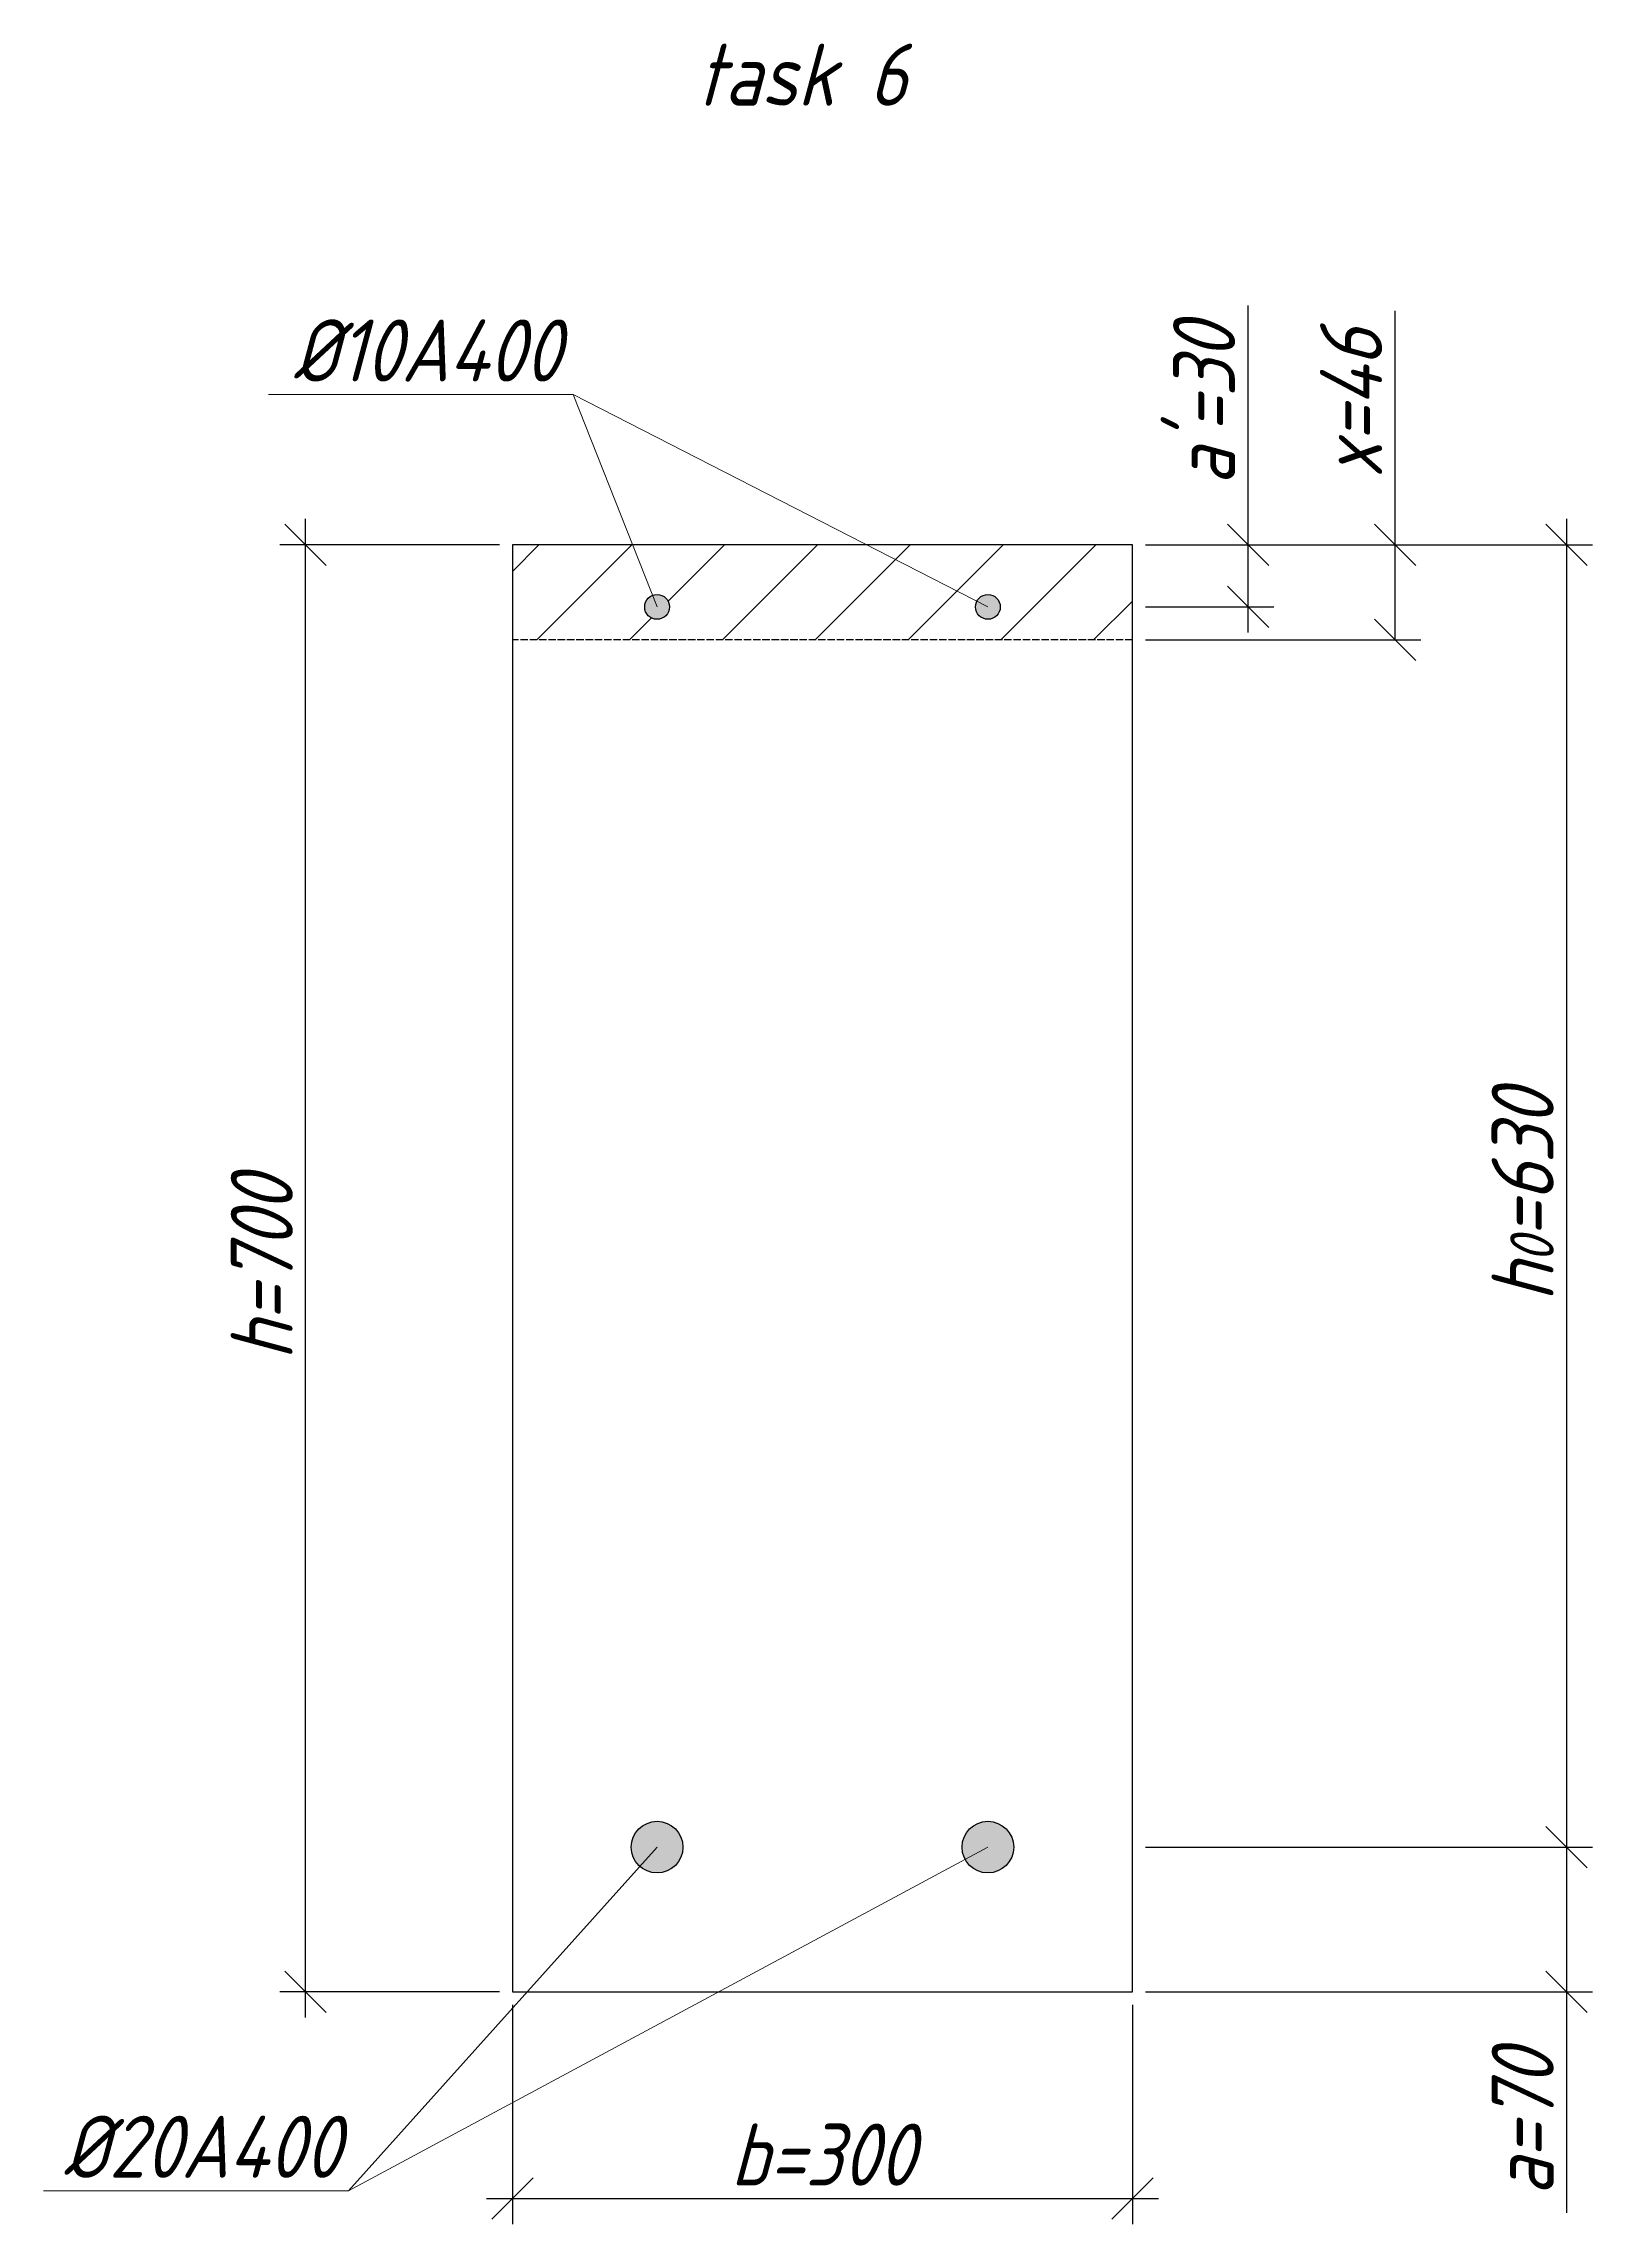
# Model space of a CAD drawing. Header units: millimetres. Extents: x -180 to 58926, y -10791 to 13515.
# Drawn here: x 1247 to 1996, y -10791 to -9736 of the extents above; entities that cross this region are included whole.
import ezdxf

# ---------------------------------------------------------------- set-up
doc = ezdxf.new("R2010")
doc.units = ezdxf.units.MM
doc.linetypes.add('ACAD_ISO02W100', pattern=[15, 12, -3])
for name, color, linetype, lineweight in [('basic', 95, 'Continuous', 30), ('hatch', 117, 'ACAD_ISO02W100', 25), ('hatching', 225, 'Continuous', 20), ('size', 45, 'Continuous', 20), ('text', 13, 'Continuous', 20), ('thin', 153, 'Continuous', 18)]:
    doc.layers.add(name, color=color, linetype=linetype, lineweight=lineweight)
doc.styles.add('Structures', font='isocpeur.ttf', dxfattribs={"width": 0.85, "oblique": 15})
doc.dimstyles.new('Structures', dxfattribs={"dimtxt": 3, "dimasz": 2, "dimexe": 1.25, "dimexo": 0.625, "dimtad": 1, "dimtxsty": 'Structures', "dimblk": 'OBLIQUE', "dimcen": 2.5, "dimdle": 1.25, "dimadec": 0, "dimazin": 0, "dimtfac": 1, "dimtmove": 0, "dimatfit": 3, "dimfxl": 1, "dimarcsym": 0})

# ---------------------------------------------------------------- blocks, each defined once
blk = doc.blocks.new('_Oblique')
at = {"color": 0, "linetype": 'ByBlock', "lineweight": -2}
blk.add_line((-0.5, -0.5), (0.5, 0.5), dxfattribs=at)
blk = doc.blocks.new('*D311')
at = {"layer": 'Defpoints', "color": 0, "transparency": 16777216}
for p in [(1473.8, -10678.6), (1773.8, -10678.6), (1773.8, -10778.6)]:
    blk.add_point(p, dxfattribs=at)
at = {"layer": 'size', "color": 0, "lineweight": -2, "transparency": 16777216}
for p, q in [((1473.8, -10684.9), (1473.8, -10791.1)), ((1773.8, -10684.9), (1773.8, -10791.1)), ((1461.3, -10778.6), (1786.3, -10778.6))]:
    blk.add_line(p, q, dxfattribs=at)
at = {"layer": 'size', "color": 0, "lineweight": -2, "transparency": 16777216, "xscale": 20, "yscale": 20, "zscale": 20, "rotation": 180}
blk.add_blockref('_Oblique', (1473.8, -10778.6), dxfattribs=at)
at = {"layer": 'size', "color": 0, "lineweight": -2, "transparency": 16777216, "xscale": 20, "yscale": 20, "zscale": 20}
blk.add_blockref('_Oblique', (1773.8, -10778.6), dxfattribs=at)
at = {"layer": 'size', "color": 0, "transparency": 16777216, "insert": (1623.8, -10757.4), "char_height": 30, "attachment_point": 5, "style": 'Structures'}
blk.add_mtext('b=300', dxfattribs=at)
blk = doc.blocks.new('*D312')
at = {"layer": 'Defpoints', "color": 0, "transparency": 16777216}
for p in [(1373.8, -9978.6), (1473.8, -9978.6), (1473.8, -10678.6)]:
    blk.add_point(p, dxfattribs=at)
at = {"layer": 'size', "color": 0, "lineweight": -2, "transparency": 16777216}
for p, q in [((1373.8, -10691.1), (1373.8, -9966.1)), ((1467.6, -9978.6), (1361.3, -9978.6)), ((1467.6, -10678.6), (1361.3, -10678.6))]:
    blk.add_line(p, q, dxfattribs=at)
at = {"layer": 'size', "color": 0, "lineweight": -2, "transparency": 16777216, "xscale": 20, "yscale": 20, "zscale": 20}
for p, rotation in [((1373.8, -9978.6), 90), ((1373.8, -10678.6), 270)]:
    blk.add_blockref('_Oblique', p, dxfattribs=dict(at, rotation=rotation))
at = {"layer": 'size', "color": 0, "transparency": 16777216, "insert": (1352.6, -10328.6), "char_height": 30, "attachment_point": 5, "rotation": 90, "style": 'Structures'}
blk.add_mtext('h=700', dxfattribs=at)
blk = doc.blocks.new('*D313')
at = {"layer": 'Defpoints', "color": 0, "transparency": 16777216}
for p in [(1773.8, -9978.6), (1773.8, -10608.6), (1983.7, -10608.6)]:
    blk.add_point(p, dxfattribs=at)
at = {"layer": 'size', "color": 0, "lineweight": -2, "transparency": 16777216}
for p, q in [((1983.7, -9966.1), (1983.7, -10621.1)), ((1780.1, -9978.6), (1996.2, -9978.6)), ((1780.1, -10608.6), (1996.2, -10608.6))]:
    blk.add_line(p, q, dxfattribs=at)
at = {"layer": 'size', "color": 0, "lineweight": -2, "transparency": 16777216, "xscale": 20, "yscale": 20, "zscale": 20}
for p, rotation in [((1983.7, -9978.6), 90), ((1983.7, -10608.6), 270)]:
    blk.add_blockref('_Oblique', p, dxfattribs=dict(at, rotation=rotation))
at = {"layer": 'size', "color": 0, "transparency": 16777216, "insert": (1962.5, -10293.6), "char_height": 30, "attachment_point": 5, "rotation": 90, "style": 'Structures'}
blk.add_mtext('h{\\H0.7x;\\S^ 0;}=630', dxfattribs=at)
blk = doc.blocks.new('*D314')
at = {"layer": 'Defpoints', "color": 0, "transparency": 16777216}
for p in [(1773.8, -10608.6), (1773.8, -10678.6), (1983.7, -10678.6)]:
    blk.add_point(p, dxfattribs=at)
at = {"layer": 'size', "color": 0, "lineweight": -2, "transparency": 16777216}
for p, q in [((1983.7, -10596.1), (1983.7, -10678.6)), ((1780.1, -10608.6), (1996.2, -10608.6)), ((1780.1, -10678.6), (1996.2, -10678.6)), ((1983.7, -10678.6), (1983.7, -10785.5))]:
    blk.add_line(p, q, dxfattribs=at)
at = {"layer": 'size', "color": 0, "lineweight": -2, "transparency": 16777216, "xscale": 20, "yscale": 20, "zscale": 20}
for p, rotation in [((1983.7, -10608.6), 90), ((1983.7, -10678.6), 270)]:
    blk.add_blockref('_Oblique', p, dxfattribs=dict(at, rotation=rotation))
at = {"layer": 'size', "color": 0, "transparency": 16777216, "insert": (1962.5, -10742.1), "char_height": 30, "attachment_point": 5, "rotation": 90, "style": 'Structures'}
blk.add_mtext('a=70', dxfattribs=at)
blk = doc.blocks.new('*D315')
at = {"layer": 'Defpoints', "color": 0, "transparency": 16777216}
for p in [(1773.8, -9978.6), (1829.7, -9978.6), (1773.8, -10008.6)]:
    blk.add_point(p, dxfattribs=at)
at = {"layer": 'size', "color": 0, "lineweight": -2, "transparency": 16777216}
for p, q in [((1829.7, -9978.6), (1829.7, -9862.9)), ((1780.1, -9978.6), (1842.2, -9978.6)), ((1829.7, -10021.1), (1829.7, -9978.6)), ((1780.1, -10008.6), (1842.2, -10008.6))]:
    blk.add_line(p, q, dxfattribs=at)
at = {"layer": 'size', "color": 0, "lineweight": -2, "transparency": 16777216, "xscale": 20, "yscale": 20, "zscale": 20}
for p, rotation in [((1829.7, -9978.6), 90), ((1829.7, -10008.6), 270)]:
    blk.add_blockref('_Oblique', p, dxfattribs=dict(at, rotation=rotation))
at = {"layer": 'size', "color": 0, "transparency": 16777216, "insert": (1808.4, -9910.8), "char_height": 30, "attachment_point": 5, "rotation": 90, "style": 'Structures'}
blk.add_mtext("a'=30", dxfattribs=at)
blk = doc.blocks.new('*D316')
at = {"layer": 'Defpoints', "color": 0, "transparency": 16777216}
for p in [(1773.8, -9978.6), (1773.8, -10024.6), (1900.8, -10024.6)]:
    blk.add_point(p, dxfattribs=at)
at = {"layer": 'size', "color": 0, "lineweight": -2, "transparency": 16777216}
for p, q in [((1900.8, -9978.6), (1900.8, -9865.5)), ((1900.8, -10024.6), (1900.8, -9966.1)), ((1780.1, -9978.6), (1913.3, -9978.6)), ((1780.1, -10024.6), (1913.3, -10024.6))]:
    blk.add_line(p, q, dxfattribs=at)
at = {"layer": 'size', "color": 0, "lineweight": -2, "transparency": 16777216, "xscale": 20, "yscale": 20, "zscale": 20}
for p, rotation in [((1900.8, -9978.6), 90), ((1900.8, -10024.6), 270)]:
    blk.add_blockref('_Oblique', p, dxfattribs=dict(at, rotation=rotation))
at = {"layer": 'size', "color": 0, "transparency": 16777216, "insert": (1879.5, -9910.2), "char_height": 30, "attachment_point": 5, "rotation": 90, "style": 'Structures'}
blk.add_mtext('x=46', dxfattribs=at)

msp = doc.modelspace()

# ---------------------------------------------------------------- hatches: boundary and pattern name
at = {"layer": 'basic'}
h = msp.add_hatch(color=256, dxfattribs=at)
h.dxf.hatch_style = 1
h.paths.add_polyline_path([(1537.813, -10008.649, 1), (1549.813, -10008.649, 1)])
h.paths.add_polyline_path([(1697.813, -10008.649, 1), (1709.813, -10008.649, 1)])
h = msp.add_hatch(color=256, dxfattribs=at)
h.dxf.hatch_style = 1
h.paths.add_polyline_path([(1531.313, -10608.649, 1), (1556.313, -10608.649, 1)])
h.paths.add_polyline_path([(1691.313, -10608.649, 1), (1716.313, -10608.649, 1)])
at = {"layer": 'hatching'}
h = msp.add_hatch(dxfattribs=at)
h.set_pattern_fill('ANSI31', color=256, scale=10)
h.set_pattern_definition([(45, (-2634.185, -10911.52), (-22.45064, 22.45064), [])])
h.paths.add_polyline_path([(1473.813, -10024.649), (1773.813, -10024.649), (1773.813, -9978.649), (1473.813, -9978.649)])
h.paths.add_polyline_path([(1697.813, -10008.649, 1), (1709.813, -10008.649, 1)], flags=16)
h.paths.add_polyline_path([(1537.813, -10008.649, 1), (1549.813, -10008.649, 1)], flags=16)

# ---------------------------------------------------------------- linework, layer by layer
at = {"layer": 'basic'}
for p, q in [((1773.813, -9978.649), (1473.813, -9978.649)), ((1473.813, -9978.649), (1473.813, -10678.649)), ((1773.813, -10678.649), (1773.813, -9978.649)), ((1473.813, -10678.649), (1773.813, -10678.649))]:
    msp.add_line(p, q, dxfattribs=at)
for centre, radius in [((1543.813, -10008.649), 6), ((1703.813, -10008.649), 6), ((1543.813, -10608.649), 12.5), ((1703.813, -10608.649), 12.5)]:
    msp.add_circle(centre, radius, dxfattribs=at)
at = {"layer": 'hatch', "ltscale": 0.3}
msp.add_line((1773.813, -10024.649), (1473.813, -10024.649), dxfattribs=at)
at = {"layer": 'thin'}
for p, q in [((1503.299, -9905.903), (1355.864, -9905.903)), ((1503.299, -9905.903), (1543.813, -10008.649)), ((1503.299, -9905.903), (1703.813, -10008.649)), ((1543.813, -10608.649), (1394.51, -10774.899)), ((1394.51, -10774.899), (1703.813, -10608.649)), ((1394.51, -10774.899), (1247.075, -10774.899))]:
    msp.add_line(p, q, dxfattribs=at)

# ---------------------------------------------------------------- texts
at = {"layer": 'text', "char_height": 30, "width": 137.52879, "attachment_point": 5, "style": 'Structures'}
for s, insert in [('task 6', (1613.909, -9751.167)), ('%%C10A400', (1432.367, -9884.64)), ('%%C20A400', (1323.578, -10753.637))]:
    msp.add_mtext(s, dxfattribs=dict(at, insert=insert))

# ---------------------------------------------------------------- dimensions: what is measured, and where the dimension line sits
at = {"layer": 'size'}
for base, p1, p2, text, picture, middle in [((1829.683, -9978.649), (1773.813, -10008.649), (1773.813, -9978.649), "a'=<>", '*D315', (1808.433, -9910.768)), ((1373.813, -9978.649), (1473.813, -10678.649), (1473.813, -9978.649), 'h=<>', '*D312', (1352.563, -10328.649)), ((1983.717, -10608.649), (1773.813, -9978.649), (1773.813, -10608.649), 'h{\\H0.7x;\\S^ 0;}=<>', '*D313', (1962.467, -10293.649)), ((1983.717, -10678.649), (1773.813, -10608.649), (1773.813, -10678.649), 'a=<>', '*D314', (1962.467, -10742.069))]:
    dim = msp.add_linear_dim(base=base, p1=p1, p2=p2, angle=90, text=text, dimstyle='Structures', dxfattribs=at)
    dim.commit()
    dim.dimension.update_dxf_attribs({"geometry": picture, "text_midpoint": middle})
dim = msp.add_linear_dim(base=(1900.775, -10024.649), p1=(1773.813, -9978.649), p2=(1773.813, -10024.649), angle=90, text='x=<>', dimstyle='Structures', dxfattribs=at)
dim.commit()
dim.dimension.update_dxf_attribs({"geometry": '*D316', "text_midpoint": (1900.775, -9910.233), "dimtype": 160})
dim = msp.add_linear_dim(base=(1773.813, -10778.649), p1=(1473.813, -10678.649), p2=(1773.813, -10678.649), text='b=<>', dimstyle='Structures', dxfattribs=at)
dim.commit()
dim.dimension.update_dxf_attribs({"geometry": '*D311', "text_midpoint": (1623.813, -10757.399)})

doc.saveas('drawing.dxf')
